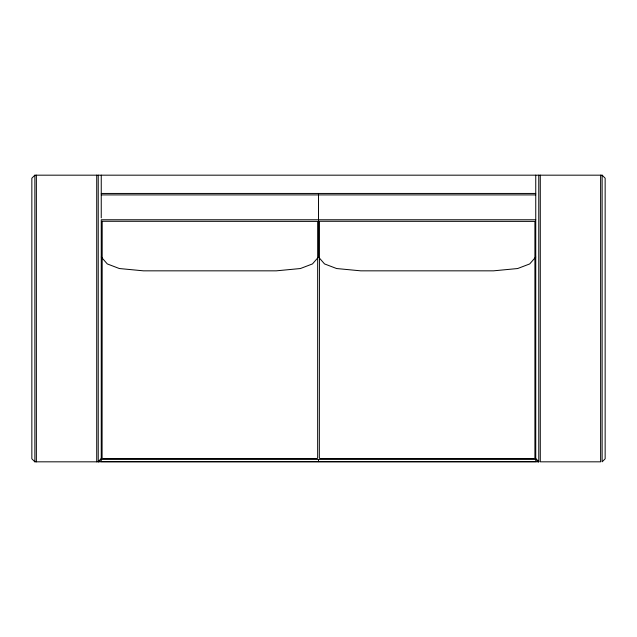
<?xml version="1.0" encoding="UTF-8"?>
<svg xmlns="http://www.w3.org/2000/svg" width="637" height="637" viewBox="0 0 637 637"><rect width="100%" height="100%" fill="white"/><g stroke="black" fill="none" stroke-linecap="round" stroke-linejoin="round"><path stroke-width="0.96" d="M318.5 193.449L318.5 257.014L312.464 263.925L300.393 268.535L276.259 270.836L143.492 270.836L119.35 268.535L107.287 263.925L101.251 257.014M535.749 257.014L529.713 263.925L517.65 268.535L493.508 270.836L360.741 270.836L336.607 268.535L324.536 263.925L318.5 257.014M602.132 175.175L602.132 461.825L605.15 458.807L605.15 178.193L602.132 175.175L34.868 175.175L31.85 178.193L31.85 458.807L34.868 461.825L538.767 461.825L538.767 175.175M98.233 461.825L101.251 458.807L98.233 461.825L98.233 175.175M101.251 193.449L535.749 193.449M101.251 194.906L535.749 194.906M535.749 219.765L101.251 219.765L101.251 461.626L535.749 461.626L535.749 175.175M101.251 459.412L535.749 459.412M101.251 461.522L535.749 461.522M600.627 175.175L600.627 461.825L540.28 461.825L540.28 175.175M318.5 459.412L318.5 461.626M101.251 175.175L101.251 217.886M96.72 175.175L96.72 461.825M36.373 175.175L36.373 461.825M34.868 175.175L34.868 461.825M102.199 221.286L102.087 457.653A0.836 0.836 0 0 0 102.923 458.489L316.828 458.489A0.836 0.836 0 0 0 317.664 457.653L317.664 221.389L102.199 221.286M319.448 221.286L319.336 457.653A0.836 0.836 0 0 0 320.172 458.489L534.077 458.489A0.836 0.836 0 0 0 534.913 457.653L534.913 221.389L319.448 221.286M538.767 461.825L535.749 458.807L538.767 461.825"/></g></svg>
